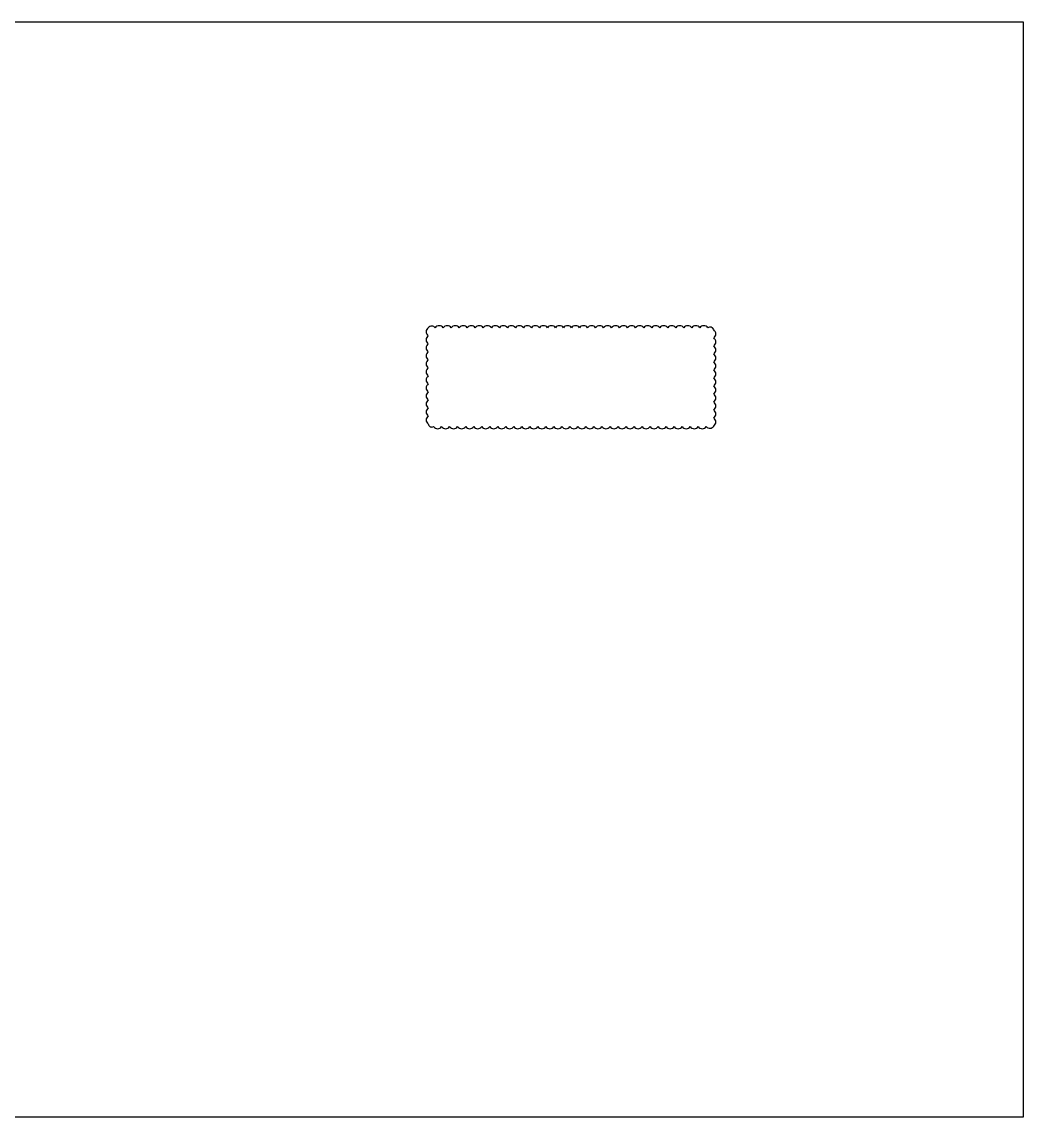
# Model space of a CAD drawing. Header units: feet. Extents: x -17.4 to 31, y -40.9 to 20.5.
# Drawn here: x 12.27 to 31, y 0 to 20.5 of the extents above; entities that cross this region are included whole.
import ezdxf

# ---------------------------------------------------------------- set-up
doc = ezdxf.new("R2010")
doc.units = ezdxf.units.FT
doc.header["$MEASUREMENT"] = 0
doc.layers.add('G-ANNO-REV1', color=2, linetype='Continuous')
doc.layers.add('XREF', color=7, linetype='Continuous')

msp = doc.modelspace()

# ---------------------------------------------------------------- linework, layer by layer
at = {"layer": 'G-ANNO-REV1'}
msp.add_lwpolyline([(19.872, 14.774, 0.520567), (19.872, 14.624, 0.520567), (19.872, 14.474, 0.520567), (19.872, 14.324, 0.520567), (19.872, 14.174, 0.520567), (19.872, 14.024, 0.520567), (19.872, 13.874, 0.520567), (19.872, 13.724, 0.520567), (19.872, 13.574, 0.520567), (19.872, 13.424, 0.520567), (19.872, 13.274, 0.520567), (19.872, 13.124, 0.520567), (19.872, 12.974, 0.520567), (19.972, 12.925, 0.520567), (20.122, 12.925, 0.520567), (20.272, 12.925, 0.520567), (20.422, 12.925, 0.520567), (20.572, 12.925, 0.520567), (20.722, 12.925, 0.520567), (20.872, 12.925, 0.520567), (21.022, 12.925, 0.520567), (21.172, 12.925, 0.520567), (21.322, 12.925, 0.520567), (21.472, 12.925, 0.520567), (21.622, 12.925, 0.520567), (21.772, 12.925, 0.520567), (21.922, 12.925, 0.520567), (22.072, 12.925, 0.520567), (22.222, 12.925, 0.520567), (22.372, 12.925, 0.520567), (22.522, 12.925, 0.520567), (22.672, 12.925, 0.520567), (22.822, 12.925, 0.520567), (22.972, 12.925, 0.520567), (23.122, 12.925, 0.520567), (23.272, 12.925, 0.520567), (23.422, 12.925, 0.520567), (23.572, 12.925, 0.520567), (23.722, 12.925, 0.520567), (23.872, 12.925, 0.520567), (24.022, 12.925, 0.520567), (24.172, 12.925, 0.520567), (24.322, 12.925, 0.520567), (24.472, 12.925, 0.520567), (24.622, 12.925, 0.520567), (24.772, 12.925, 0.520567), (24.922, 12.925, 0.520567), (25.072, 12.925, 0.520567), (25.213, 12.935, 0.520567), (25.213, 13.085, 0.520567), (25.213, 13.235, 0.520567), (25.213, 13.385, 0.520567), (25.213, 13.535, 0.520567), (25.213, 13.685, 0.520567), (25.213, 13.835, 0.520567), (25.213, 13.985, 0.520567), (25.213, 14.135, 0.520567), (25.213, 14.285, 0.520567), (25.213, 14.435, 0.520567), (25.213, 14.585, 0.520567), (25.213, 14.735, 0.520567), (25.102, 14.774, 0.520567), (24.952, 14.774, 0.520567), (24.802, 14.774, 0.520567), (24.652, 14.774, 0.520567), (24.502, 14.774, 0.520567), (24.352, 14.774, 0.520567), (24.202, 14.774, 0.520567), (24.052, 14.774, 0.520567), (23.902, 14.774, 0.520567), (23.752, 14.774, 0.520567), (23.602, 14.774, 0.520567), (23.452, 14.774, 0.520567), (23.302, 14.774, 0.520567), (23.152, 14.774, 0.520567), (23.002, 14.774, 0.520567), (22.852, 14.774, 0.520567), (22.702, 14.774, 0.520567), (22.552, 14.774, 0.520567), (22.402, 14.774, 0.520567), (22.252, 14.774, 0.520567), (22.102, 14.774, 0.520567), (21.952, 14.774, 0.520567), (21.802, 14.774, 0.520567), (21.652, 14.774, 0.520567), (21.502, 14.774, 0.520567), (21.352, 14.774, 0.520567), (21.202, 14.774, 0.520567), (21.052, 14.774, 0.520567), (20.902, 14.774, 0.520567), (20.752, 14.774, 0.520567), (20.602, 14.774, 0.520567), (20.452, 14.774, 0.520567), (20.302, 14.774, 0.520567), (20.152, 14.774, 0.520567), (20.002, 14.774, 0.520567)], format="xyb", close=True, dxfattribs=at)
at = {"layer": 'XREF', "color": 5}
msp.add_lwpolyline([(0, 20.5), (31, 20.5), (31, 0), (0, 0)], close=True, dxfattribs=at)

doc.saveas('drawing.dxf')
